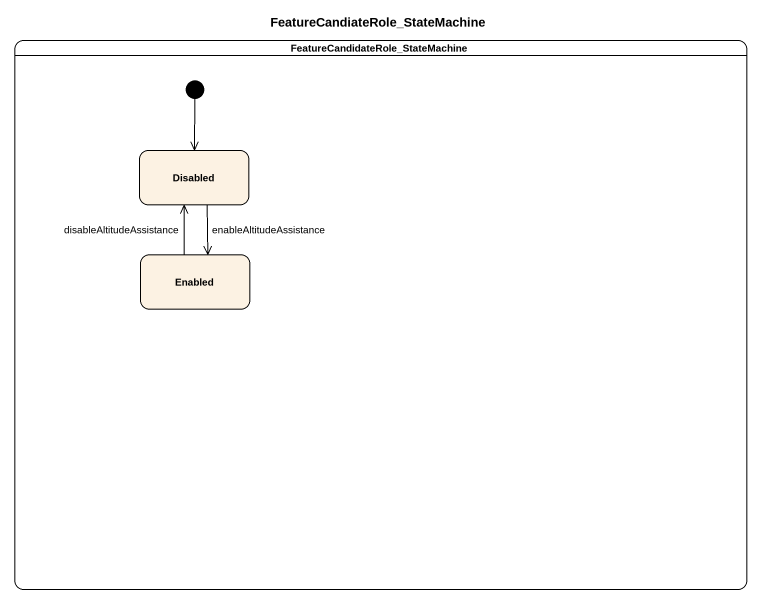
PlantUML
@startuml
title FeatureCandiateRole_StateMachine
hide empty description
state "FeatureCandidateRole_StateMachine" as FeatureCandidateRole {
  state Disabled
  state Enabled
  [*] --> Disabled
}
Disabled --> Enabled : enableAltitudeAssistance
Enabled -up-> Disabled : disableAltitudeAssistance
@enduml
